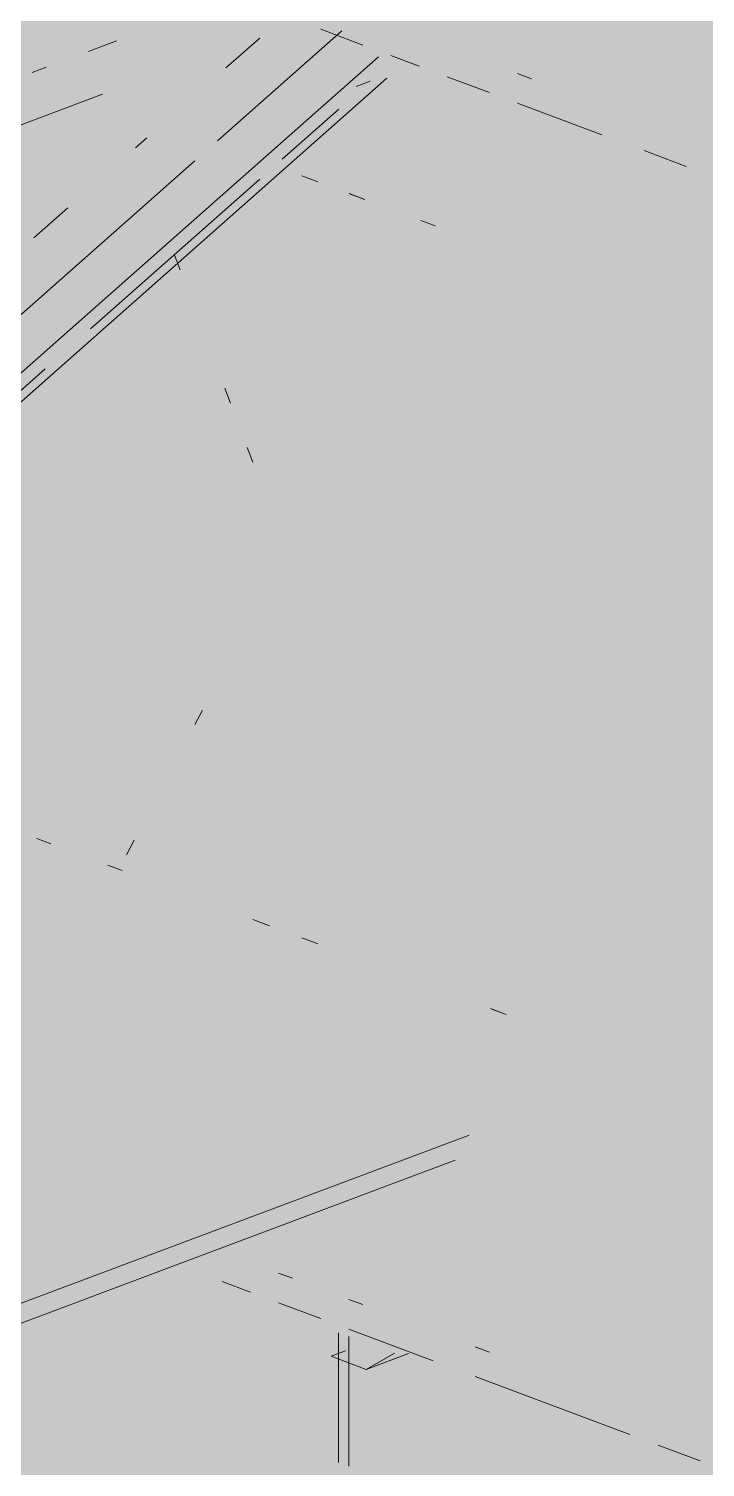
# Paper-space layout '03 3D Building and Roof' of a CAD drawing. Header units: millimetres. Extents: x 5 to 415, y 5 to 292.
# Drawn here: x 109.67 to 112.66, y 66.31 to 72.66 of the extents above; entities that cross this region are included whole.
import ezdxf

# ---------------------------------------------------------------- set-up
doc = ezdxf.new("R2010")
doc.units = ezdxf.units.MM
doc.layers.add('EXISTING', color=7, linetype='Continuous')
doc.layers.add('IMAGES', color=7, linetype='Continuous')

# ---------------------------------------------------------------- blocks, each defined once
blk = doc.blocks.new('SHEET_03')
at = {"layer": 'EXISTING', "color": 250, "lineweight": 9}
for p, q in [((110.5011, 72.1669), (111.0505, 72.6524)), ((111.1439, 72.5895), (110.9574, 72.6594)), ((109.9303, 72.5615), (110.0549, 72.6082)), ((110.5381, 72.4883), (110.688, 72.6207)), ((111.2125, 72.5381), (96.2802, 59.342)), ((111.3926, 72.4963), (111.2683, 72.5429)), ((109.6811, 72.4682), (109.7434, 72.4915)), ((111.8279, 72.4644), (111.89, 72.4411)), ((96.268, 59.2033), (111.2502, 72.4436)), ((111.1145, 72.4071), (111.1768, 72.4304)), ((111.7035, 72.3799), (111.517, 72.4498)), ((85.5697, 63.2232), (109.993, 72.3723)), ((112.2009, 72.1935), (111.8279, 72.3333)), ((110.7878, 72.0856), (111.0375, 72.3062)), ((110.1386, 72.1353), (110.1885, 72.1794)), ((97.6663, 60.8244), (110.4012, 72.0786)), ((112.574, 72.0538), (112.3875, 72.1237)), ((110.9443, 71.9856), (110.8748, 72.0116)), ((109.9388, 71.3353), (110.688, 71.9973)), ((111.1526, 71.9076), (111.0831, 71.9336)), ((111.0855, 71.9327), (111.1484, 71.9091)), ((109.6891, 71.7381), (109.839, 71.8705)), ((111.4, 71.8149), (111.463, 71.7913)), ((110.3116, 71.6615), (110.3363, 71.5961)), ((108.99, 70.4967), (109.7391, 71.1587)), ((110.5338, 71.0732), (110.5585, 71.0079)), ((110.6326, 70.8118), (110.6573, 70.7464)), ((110.4351, 69.6513), (110.4014, 69.5874)), ((109.7644, 69.0608), (109.7015, 69.0844)), ((110.1321, 69.0761), (110.0984, 69.0122)), ((110.079, 68.943), (110.0161, 68.9666)), ((110.6573, 68.7264), (110.7313, 68.6986)), ((110.8748, 68.6449), (110.9443, 68.6189)), ((111.7081, 68.3327), (111.7775, 68.3067)), ((111.7775, 68.3067), (111.7146, 68.3303)), ((102.081, 64.202), (111.6146, 67.7734)), ((102.2679, 64.1847), (111.5522, 67.6626)), ((110.6465, 67.0799), (110.5221, 67.1265)), ((110.7708, 67.1644), (110.833, 67.1411)), ((110.9574, 66.9634), (110.7708, 67.0333)), ((111.0817, 67.048), (111.1439, 67.0247)), ((111.0368, 66.3278), (111.0368, 66.9004)), ((111.0813, 66.8837), (111.0813, 66.3112)), ((111.4548, 66.7771), (111.0817, 66.9168)), ((111.004, 66.7965), (111.0665, 66.8199)), ((111.004, 66.7965), (111.1585, 66.7386)), ((111.1585, 66.7386), (111.2835, 66.8109)), ((111.1585, 66.7386), (111.346, 66.8089)), ((111.6413, 66.8383), (111.7035, 66.815)), ((112.3253, 66.451), (111.6413, 66.7072)), ((112.6362, 66.3345), (112.4496, 66.4044))]:
    blk.add_line(p, q, dxfattribs=at)
at = {"layer": 'IMAGES', "color": 7}
for points in [[(108.69, 72.5714), (110.0609, 72.5714), (108.69, 72.7429), (110.0609, 72.7429)], [(110.0609, 72.5714), (110.2323, 72.5714), (110.0609, 72.7429), (110.2323, 72.7429)], [(110.2323, 72.5714), (110.4037, 72.5714), (110.2323, 72.7429), (110.4037, 72.7429)], [(110.4037, 72.5714), (110.575, 72.5714), (110.4037, 72.7429), (110.575, 72.7429)], [(110.575, 72.5714), (110.7464, 72.5714), (110.575, 72.7429), (110.7464, 72.7429)], [(110.7464, 72.5714), (111.0891, 72.5714), (110.7464, 72.7429), (111.0891, 72.7429)], [(111.0891, 72.5714), (111.4318, 72.5714), (111.0891, 72.7429), (111.4318, 72.7429)], [(111.4318, 72.5714), (111.6032, 72.5714), (111.4318, 72.7429), (111.6032, 72.7429)], [(111.6032, 72.5714), (111.7746, 72.5714), (111.6032, 72.7429), (111.7746, 72.7429)], [(111.7746, 72.5714), (111.9459, 72.5714), (111.7746, 72.7429), (111.9459, 72.7429)], [(111.9459, 72.5714), (112.9741, 72.5714), (111.9459, 72.7429), (112.9741, 72.7429)], [(109.5468, 72.4), (109.7182, 72.4), (109.5468, 72.5714), (109.7182, 72.5714)], [(109.7182, 72.4), (109.8896, 72.4), (109.7182, 72.5714), (109.8896, 72.5714)], [(109.8896, 72.4), (110.2323, 72.4), (109.8896, 72.5714), (110.2323, 72.5714)], [(110.2323, 72.4), (110.4037, 72.4), (110.2323, 72.5714), (110.4037, 72.5714)], [(110.4037, 72.4), (110.575, 72.4), (110.4037, 72.5714), (110.575, 72.5714)], [(110.575, 72.4), (110.9178, 72.4), (110.575, 72.5714), (110.9178, 72.5714)], [(110.9178, 72.4), (111.4318, 72.4), (110.9178, 72.5714), (111.4318, 72.5714)], [(111.4318, 72.4), (111.6032, 72.4), (111.4318, 72.5714), (111.6032, 72.5714)], [(111.6032, 72.4), (111.7746, 72.4), (111.6032, 72.5714), (111.7746, 72.5714)], [(111.7746, 72.4), (111.9459, 72.4), (111.7746, 72.5714), (111.9459, 72.5714)], [(111.9459, 72.4), (112.2887, 72.4), (111.9459, 72.5714), (112.2887, 72.5714)], [(112.2887, 72.4), (113.6596, 72.4), (112.2887, 72.5714), (113.6596, 72.5714)], [(109.5468, 72.2286), (109.7182, 72.2286), (109.5468, 72.4), (109.7182, 72.4)], [(109.7182, 72.2286), (110.0609, 72.2286), (109.7182, 72.4), (110.0609, 72.4)], [(110.0609, 72.2286), (110.2323, 72.2286), (110.0609, 72.4), (110.2323, 72.4)], [(110.2323, 72.2286), (110.4037, 72.2286), (110.2323, 72.4), (110.4037, 72.4)], [(110.4037, 72.2286), (110.7464, 72.2286), (110.4037, 72.4), (110.7464, 72.4)], [(110.7464, 72.2286), (110.9178, 72.2286), (110.7464, 72.4), (110.9178, 72.4)], [(110.9178, 72.2286), (111.0891, 72.2286), (110.9178, 72.4), (111.0891, 72.4)], [(111.0891, 72.2286), (111.2605, 72.2286), (111.0891, 72.4), (111.2605, 72.4)], [(111.2605, 72.2286), (111.4318, 72.2286), (111.2605, 72.4), (111.4318, 72.4)], [(111.4318, 72.2286), (111.6032, 72.2286), (111.4318, 72.4), (111.6032, 72.4)], [(111.6032, 72.2286), (111.9459, 72.2286), (111.6032, 72.4), (111.9459, 72.4)], [(111.9459, 72.2286), (112.1173, 72.2286), (111.9459, 72.4), (112.1173, 72.4)], [(112.1173, 72.2286), (112.2887, 72.2286), (112.1173, 72.4), (112.2887, 72.4)], [(112.2887, 72.2286), (112.46, 72.2286), (112.2887, 72.4), (112.46, 72.4)], [(112.46, 72.2286), (112.6314, 72.2286), (112.46, 72.4), (112.6314, 72.4)], [(112.6314, 72.2286), (112.9741, 72.2286), (112.6314, 72.4), (112.9741, 72.4)], [(109.3755, 72.0571), (109.8896, 72.0571), (109.3755, 72.2286), (109.8896, 72.2286)], [(109.8896, 72.0571), (110.0609, 72.0571), (109.8896, 72.2286), (110.0609, 72.2286)], [(110.0609, 72.0571), (110.2323, 72.0571), (110.0609, 72.2286), (110.2323, 72.2286)], [(110.2323, 72.0571), (110.575, 72.0571), (110.2323, 72.2286), (110.575, 72.2286)], [(110.575, 72.0571), (110.7464, 72.0571), (110.575, 72.2286), (110.7464, 72.2286)], [(110.7464, 72.0571), (111.0891, 72.0571), (110.7464, 72.2286), (111.0891, 72.2286)], [(111.0891, 72.0571), (111.2605, 72.0571), (111.0891, 72.2286), (111.2605, 72.2286)], [(111.2605, 72.0571), (111.4318, 72.0571), (111.2605, 72.2286), (111.4318, 72.2286)], [(111.4318, 72.0571), (111.6032, 72.0571), (111.4318, 72.2286), (111.6032, 72.2286)], [(111.6032, 72.0571), (111.7746, 72.0571), (111.6032, 72.2286), (111.7746, 72.2286)], [(111.7746, 72.0571), (111.9459, 72.0571), (111.7746, 72.2286), (111.9459, 72.2286)], [(111.9459, 72.0571), (112.1173, 72.0571), (111.9459, 72.2286), (112.1173, 72.2286)], [(112.1173, 72.0571), (112.2887, 72.0571), (112.1173, 72.2286), (112.2887, 72.2286)], [(112.2887, 72.0571), (112.46, 72.0571), (112.2887, 72.2286), (112.46, 72.2286)], [(112.46, 72.0571), (112.6314, 72.0571), (112.46, 72.2286), (112.6314, 72.2286)], [(112.6314, 72.0571), (112.9741, 72.0571), (112.6314, 72.2286), (112.9741, 72.2286)], [(109.5468, 71.7143), (109.7182, 71.7143), (109.5468, 72.0571), (109.7182, 72.0571)], [(109.7182, 71.8857), (110.0609, 71.8857), (109.7182, 72.0571), (110.0609, 72.0571)], [(110.0609, 71.8857), (110.575, 71.8857), (110.0609, 72.0571), (110.575, 72.0571)], [(110.575, 71.8857), (110.7464, 71.8857), (110.575, 72.0571), (110.7464, 72.0571)], [(110.7464, 71.8857), (110.9178, 71.8857), (110.7464, 72.0571), (110.9178, 72.0571)], [(110.9178, 71.8857), (111.0891, 71.8857), (110.9178, 72.0571), (111.0891, 72.0571)], [(111.0891, 71.8857), (111.2605, 71.8857), (111.0891, 72.0571), (111.2605, 72.0571)], [(111.2605, 71.8857), (111.4318, 71.8857), (111.2605, 72.0571), (111.4318, 72.0571)], [(111.4318, 71.8857), (111.6032, 71.8857), (111.4318, 72.0571), (111.6032, 72.0571)], [(111.6032, 71.8857), (111.7746, 71.8857), (111.6032, 72.0571), (111.7746, 72.0571)], [(111.7746, 71.8857), (112.1173, 71.8857), (111.7746, 72.0571), (112.1173, 72.0571)], [(112.1173, 71.8857), (112.2887, 71.8857), (112.1173, 72.0571), (112.2887, 72.0571)], [(112.2887, 71.8857), (112.46, 71.8857), (112.2887, 72.0571), (112.46, 72.0571)], [(112.46, 71.8857), (112.8027, 71.8857), (112.46, 72.0571), (112.8027, 72.0571)], [(109.7182, 71.7143), (110.0609, 71.7143), (109.7182, 71.8857), (110.0609, 71.8857)], [(110.0609, 71.7143), (110.2323, 71.7143), (110.0609, 71.8857), (110.2323, 71.8857)], [(110.2323, 71.7143), (110.4037, 71.7143), (110.2323, 71.8857), (110.4037, 71.8857)], [(110.4037, 71.7143), (110.575, 71.7143), (110.4037, 71.8857), (110.575, 71.8857)], [(110.575, 71.7143), (110.7464, 71.7143), (110.575, 71.8857), (110.7464, 71.8857)], [(110.7464, 71.7143), (111.0891, 71.7143), (110.7464, 71.8857), (111.0891, 71.8857)], [(111.0891, 71.7143), (111.4318, 71.7143), (111.0891, 71.8857), (111.4318, 71.8857)], [(111.4318, 71.5429), (111.6032, 71.5429), (111.4318, 71.8857), (111.6032, 71.8857)], [(111.6032, 71.7143), (111.7746, 71.7143), (111.6032, 71.8857), (111.7746, 71.8857)], [(111.7746, 71.7143), (111.9459, 71.7143), (111.7746, 71.8857), (111.9459, 71.8857)], [(111.9459, 71.7143), (112.46, 71.7143), (111.9459, 71.8857), (112.46, 71.8857)], [(112.46, 71.7143), (112.6314, 71.7143), (112.46, 71.8857), (112.6314, 71.8857)], [(112.6314, 71.7143), (112.8027, 71.7143), (112.6314, 71.8857), (112.8027, 71.8857)], [(109.5468, 71.5429), (109.8896, 71.5429), (109.5468, 71.7143), (109.8896, 71.7143)], [(109.8896, 71.5429), (110.0609, 71.5429), (109.8896, 71.7143), (110.0609, 71.7143)], [(110.0609, 71.5429), (110.2323, 71.5429), (110.0609, 71.7143), (110.2323, 71.7143)], [(110.2323, 71.5429), (110.4037, 71.5429), (110.2323, 71.7143), (110.4037, 71.7143)], [(110.4037, 71.5429), (110.575, 71.5429), (110.4037, 71.7143), (110.575, 71.7143)], [(110.575, 71.5429), (110.7464, 71.5429), (110.575, 71.7143), (110.7464, 71.7143)], [(110.7464, 71.5429), (110.9178, 71.5429), (110.7464, 71.7143), (110.9178, 71.7143)], [(110.9178, 71.5429), (111.0891, 71.5429), (110.9178, 71.7143), (111.0891, 71.7143)], [(111.0891, 71.5429), (111.2605, 71.5429), (111.0891, 71.7143), (111.2605, 71.7143)], [(111.2605, 71.5429), (111.4318, 71.5429), (111.2605, 71.7143), (111.4318, 71.7143)], [(111.6032, 71.5429), (111.7746, 71.5429), (111.6032, 71.7143), (111.7746, 71.7143)], [(111.7746, 71.5429), (112.1173, 71.5429), (111.7746, 71.7143), (112.1173, 71.7143)], [(112.1173, 71.5429), (112.2887, 71.5429), (112.1173, 71.7143), (112.2887, 71.7143)], [(112.2887, 71.5429), (112.46, 71.5429), (112.2887, 71.7143), (112.46, 71.7143)], [(112.46, 71.5429), (112.6314, 71.5429), (112.46, 71.7143), (112.6314, 71.7143)], [(112.6314, 71.5429), (112.9741, 71.5429), (112.6314, 71.7143), (112.9741, 71.7143)], [(109.5468, 71.3714), (109.7182, 71.3714), (109.5468, 71.5429), (109.7182, 71.5429)], [(109.7182, 71.3714), (110.0609, 71.3714), (109.7182, 71.5429), (110.0609, 71.5429)], [(110.0609, 71.3714), (110.2323, 71.3714), (110.0609, 71.5429), (110.2323, 71.5429)], [(110.2323, 71.3714), (110.4037, 71.3714), (110.2323, 71.5429), (110.4037, 71.5429)], [(110.4037, 71.3714), (110.575, 71.3714), (110.4037, 71.5429), (110.575, 71.5429)], [(110.575, 71.3714), (110.7464, 71.3714), (110.575, 71.5429), (110.7464, 71.5429)], [(110.7464, 71.3714), (111.2605, 71.3714), (110.7464, 71.5429), (111.2605, 71.5429)], [(111.2605, 71.3714), (111.4318, 71.3714), (111.2605, 71.5429), (111.4318, 71.5429)], [(111.4318, 71.3714), (111.6032, 71.3714), (111.4318, 71.5429), (111.6032, 71.5429)], [(111.6032, 71.3714), (111.9459, 71.3714), (111.6032, 71.5429), (111.9459, 71.5429)], [(111.9459, 71.3714), (112.1173, 71.3714), (111.9459, 71.5429), (112.1173, 71.5429)], [(112.1173, 71.3714), (112.2887, 71.3714), (112.1173, 71.5429), (112.2887, 71.5429)], [(112.2887, 71.3714), (112.46, 71.3714), (112.2887, 71.5429), (112.46, 71.5429)], [(112.46, 71.3714), (112.8027, 71.3714), (112.46, 71.5429), (112.8027, 71.5429)], [(109.2041, 71.2), (109.8896, 71.2), (109.2041, 71.3714), (109.8896, 71.3714)], [(109.8896, 71.2), (110.0609, 71.2), (109.8896, 71.3714), (110.0609, 71.3714)], [(110.0609, 71.2), (110.2323, 71.2), (110.0609, 71.3714), (110.2323, 71.3714)], [(110.2323, 71.2), (110.575, 71.2), (110.2323, 71.3714), (110.575, 71.3714)], [(110.575, 71.2), (110.7464, 71.2), (110.575, 71.3714), (110.7464, 71.3714)], [(110.7464, 71.2), (111.9459, 71.2), (110.7464, 71.3714), (111.9459, 71.3714)], [(111.9459, 71.2), (112.1173, 71.2), (111.9459, 71.3714), (112.1173, 71.3714)], [(112.1173, 71.2), (112.2887, 71.2), (112.1173, 71.3714), (112.2887, 71.3714)], [(112.2887, 71.2), (112.46, 71.2), (112.2887, 71.3714), (112.46, 71.3714)], [(112.46, 71.2), (112.6314, 71.2), (112.46, 71.3714), (112.6314, 71.3714)], [(112.6314, 71.2), (112.8027, 71.2), (112.6314, 71.3714), (112.8027, 71.3714)], [(109.5468, 71.0286), (109.8896, 71.0286), (109.5468, 71.2), (109.8896, 71.2)], [(109.8896, 71.0286), (110.0609, 71.0286), (109.8896, 71.2), (110.0609, 71.2)], [(110.0609, 71.0286), (110.2323, 71.0286), (110.0609, 71.2), (110.2323, 71.2)], [(110.2323, 71.0286), (110.4037, 71.0286), (110.2323, 71.2), (110.4037, 71.2)], [(110.4037, 71.0286), (110.575, 71.0286), (110.4037, 71.2), (110.575, 71.2)], [(110.575, 71.0286), (110.7464, 71.0286), (110.575, 71.2), (110.7464, 71.2)], [(110.7464, 71.0286), (112.2887, 71.0286), (110.7464, 71.2), (112.2887, 71.2)], [(112.2887, 71.0286), (112.46, 71.0286), (112.2887, 71.2), (112.46, 71.2)], [(112.46, 68.2857), (112.6314, 68.2857), (112.46, 71.2), (112.6314, 71.2)], [(112.6314, 69.1429), (112.8027, 69.1429), (112.6314, 71.2), (112.8027, 71.2)], [(109.3755, 70.8571), (109.7182, 70.8571), (109.3755, 71.0286), (109.7182, 71.0286)], [(109.7182, 70.8571), (109.8896, 70.8571), (109.7182, 71.0286), (109.8896, 71.0286)], [(109.8896, 70.8571), (110.0609, 70.8571), (109.8896, 71.0286), (110.0609, 71.0286)], [(110.0609, 70.8571), (110.2323, 70.8571), (110.0609, 71.0286), (110.2323, 71.0286)], [(110.2323, 70.8571), (110.4037, 70.8571), (110.2323, 71.0286), (110.4037, 71.0286)], [(110.4037, 70.8571), (110.575, 70.8571), (110.4037, 71.0286), (110.575, 71.0286)], [(110.575, 70.8571), (110.7464, 70.8571), (110.575, 71.0286), (110.7464, 71.0286)], [(110.7464, 70.8571), (110.9178, 70.8571), (110.7464, 71.0286), (110.9178, 71.0286)], [(110.9178, 70.8571), (111.7746, 70.8571), (110.9178, 71.0286), (111.7746, 71.0286)], [(111.7746, 70.8571), (111.9459, 70.8571), (111.7746, 71.0286), (111.9459, 71.0286)], [(111.9459, 70.8571), (112.46, 70.8571), (111.9459, 71.0286), (112.46, 71.0286)], [(109.5468, 70.6857), (109.7182, 70.6857), (109.5468, 70.8571), (109.7182, 70.8571)], [(109.7182, 70.6857), (109.8896, 70.6857), (109.7182, 70.8571), (109.8896, 70.8571)], [(109.8896, 70.6857), (110.4037, 70.6857), (109.8896, 70.8571), (110.4037, 70.8571)], [(110.4037, 70.6857), (110.575, 70.6857), (110.4037, 70.8571), (110.575, 70.8571)], [(110.575, 70.5143), (110.7464, 70.5143), (110.575, 70.8571), (110.7464, 70.8571)], [(110.7464, 70.6857), (111.4318, 70.6857), (110.7464, 70.8571), (111.4318, 70.8571)], [(111.4318, 70.6857), (111.6032, 70.6857), (111.4318, 70.8571), (111.6032, 70.8571)], [(111.6032, 70.1714), (111.7746, 70.1714), (111.6032, 70.8571), (111.7746, 70.8571)], [(111.7746, 70.3429), (111.9459, 70.3429), (111.7746, 70.8571), (111.9459, 70.8571)], [(111.9459, 70.1714), (112.1173, 70.1714), (111.9459, 70.8571), (112.1173, 70.8571)], [(112.1173, 70.1714), (112.46, 70.1714), (112.1173, 70.8571), (112.46, 70.8571)], [(109.5468, 70.5143), (109.7182, 70.5143), (109.5468, 70.6857), (109.7182, 70.6857)], [(109.7182, 70.5143), (110.575, 70.5143), (109.7182, 70.6857), (110.575, 70.6857)], [(110.7464, 70.5143), (111.6032, 70.5143), (110.7464, 70.6857), (111.6032, 70.6857)], [(109.5468, 70.3429), (110.4037, 70.3429), (109.5468, 70.5143), (110.4037, 70.5143)], [(110.4037, 70.3429), (110.575, 70.3429), (110.4037, 70.5143), (110.575, 70.5143)], [(110.575, 70.3429), (110.9178, 70.3429), (110.575, 70.5143), (110.9178, 70.5143)], [(110.9178, 70.3429), (111.0891, 70.3429), (110.9178, 70.5143), (111.0891, 70.5143)], [(111.0891, 70.1714), (111.6032, 70.1714), (111.0891, 70.5143), (111.6032, 70.5143)], [(109.3755, 70.1714), (110.4037, 70.1714), (109.3755, 70.3429), (110.4037, 70.3429)], [(110.4037, 70.1714), (110.575, 70.1714), (110.4037, 70.3429), (110.575, 70.3429)], [(110.575, 70.1714), (110.7464, 70.1714), (110.575, 70.3429), (110.7464, 70.3429)], [(110.7464, 70.1714), (110.9178, 70.1714), (110.7464, 70.3429), (110.9178, 70.3429)], [(110.9178, 70.1714), (111.0891, 70.1714), (110.9178, 70.3429), (111.0891, 70.3429)], [(111.7746, 70.1714), (111.9459, 70.1714), (111.7746, 70.3429), (111.9459, 70.3429)], [(109.0328, 70), (110.575, 70), (109.0328, 70.1714), (110.575, 70.1714)], [(110.575, 70), (110.7464, 70), (110.575, 70.1714), (110.7464, 70.1714)], [(110.7464, 69.6571), (110.9178, 69.6571), (110.7464, 70.1714), (110.9178, 70.1714)], [(110.9178, 70), (111.7746, 70), (110.9178, 70.1714), (111.7746, 70.1714)], [(111.7746, 70), (111.9459, 70), (111.7746, 70.1714), (111.9459, 70.1714)], [(111.9459, 70), (112.46, 70), (111.9459, 70.1714), (112.46, 70.1714)], [(109.0328, 69.6571), (110.2323, 69.6571), (109.0328, 70), (110.2323, 70)], [(110.2323, 69.6571), (110.4037, 69.6571), (110.2323, 70), (110.4037, 70)], [(110.4037, 69.6571), (110.575, 69.6571), (110.4037, 70), (110.575, 70)], [(110.575, 69.8286), (110.7464, 69.8286), (110.575, 70), (110.7464, 70)], [(110.9178, 69.8286), (112.46, 69.8286), (110.9178, 70), (112.46, 70)], [(110.575, 69.6571), (110.7464, 69.6571), (110.575, 69.8286), (110.7464, 69.8286)], [(110.9178, 69.6571), (111.7746, 69.6571), (110.9178, 69.8286), (111.7746, 69.8286)], [(111.7746, 69.6571), (111.9459, 69.6571), (111.7746, 69.8286), (111.9459, 69.8286)], [(111.9459, 69.6571), (112.46, 69.6571), (111.9459, 69.8286), (112.46, 69.8286)], [(109.3755, 69.4857), (110.2323, 69.4857), (109.3755, 69.6571), (110.2323, 69.6571)], [(110.2323, 69.4857), (110.4037, 69.4857), (110.2323, 69.6571), (110.4037, 69.6571)], [(110.4037, 69.4857), (110.575, 69.4857), (110.4037, 69.6571), (110.575, 69.6571)], [(110.575, 69.4857), (110.7464, 69.4857), (110.575, 69.6571), (110.7464, 69.6571)], [(110.7464, 69.3143), (111.4318, 69.3143), (110.7464, 69.6571), (111.4318, 69.6571)], [(111.4318, 69.1429), (111.6032, 69.1429), (111.4318, 69.6571), (111.6032, 69.6571)], [(111.6032, 69.1429), (111.7746, 69.1429), (111.6032, 69.6571), (111.7746, 69.6571)], [(111.7746, 69.1429), (111.9459, 69.1429), (111.7746, 69.6571), (111.9459, 69.6571)], [(111.9459, 68.9714), (112.1173, 68.9714), (111.9459, 69.6571), (112.1173, 69.6571)], [(112.1173, 68.9714), (112.46, 68.9714), (112.1173, 69.6571), (112.46, 69.6571)], [(109.3755, 69.3143), (109.7182, 69.3143), (109.3755, 69.4857), (109.7182, 69.4857)], [(109.7182, 69.3143), (110.0609, 69.3143), (109.7182, 69.4857), (110.0609, 69.4857)], [(110.0609, 69.3143), (110.2323, 69.3143), (110.0609, 69.4857), (110.2323, 69.4857)], [(110.2323, 69.3143), (110.4037, 69.3143), (110.2323, 69.4857), (110.4037, 69.4857)], [(110.4037, 69.3143), (110.575, 69.3143), (110.4037, 69.4857), (110.575, 69.4857)], [(110.575, 69.3143), (110.7464, 69.3143), (110.575, 69.4857), (110.7464, 69.4857)], [(109.5468, 69.1429), (109.7182, 69.1429), (109.5468, 69.3143), (109.7182, 69.3143)], [(109.7182, 69.1429), (109.8896, 69.1429), (109.7182, 69.3143), (109.8896, 69.3143)], [(109.8896, 69.1429), (110.0609, 69.1429), (109.8896, 69.3143), (110.0609, 69.3143)], [(110.0609, 69.1429), (110.2323, 69.1429), (110.0609, 69.3143), (110.2323, 69.3143)], [(110.2323, 69.1429), (110.4037, 69.1429), (110.2323, 69.3143), (110.4037, 69.3143)], [(110.4037, 69.1429), (110.575, 69.1429), (110.4037, 69.3143), (110.575, 69.3143)], [(110.575, 69.1429), (111.4318, 69.1429), (110.575, 69.3143), (111.4318, 69.3143)], [(109.5468, 68.9714), (109.8896, 68.9714), (109.5468, 69.1429), (109.8896, 69.1429)], [(109.8896, 68.8), (110.0609, 68.8), (109.8896, 69.1429), (110.0609, 69.1429)], [(110.0609, 68.9714), (110.2323, 68.9714), (110.0609, 69.1429), (110.2323, 69.1429)], [(110.2323, 68.9714), (110.4037, 68.9714), (110.2323, 69.1429), (110.4037, 69.1429)], [(110.4037, 68.9714), (110.575, 68.9714), (110.4037, 69.1429), (110.575, 69.1429)], [(110.575, 68.9714), (111.6032, 68.9714), (110.575, 69.1429), (111.6032, 69.1429)], [(111.6032, 68.9714), (111.7746, 68.9714), (111.6032, 69.1429), (111.7746, 69.1429)], [(111.7746, 68.9714), (111.9459, 68.9714), (111.7746, 69.1429), (111.9459, 69.1429)], [(112.6314, 68.9714), (112.9741, 68.9714), (112.6314, 69.1429), (112.9741, 69.1429)], [(109.5468, 68.8), (109.7182, 68.8), (109.5468, 68.9714), (109.7182, 68.9714)], [(109.7182, 68.8), (109.8896, 68.8), (109.7182, 68.9714), (109.8896, 68.9714)], [(110.0609, 68.8), (110.2323, 68.8), (110.0609, 68.9714), (110.2323, 68.9714)], [(110.2323, 68.8), (110.4037, 68.8), (110.2323, 68.9714), (110.4037, 68.9714)], [(110.4037, 68.8), (110.575, 68.8), (110.4037, 68.9714), (110.575, 68.9714)], [(110.575, 68.8), (110.9178, 68.8), (110.575, 68.9714), (110.9178, 68.9714)], [(110.9178, 68.8), (111.0891, 68.8), (110.9178, 68.9714), (111.0891, 68.9714)], [(111.0891, 68.8), (111.7746, 68.8), (111.0891, 68.9714), (111.7746, 68.9714)], [(111.7746, 68.6286), (111.9459, 68.6286), (111.7746, 68.9714), (111.9459, 68.9714)], [(111.9459, 68.6286), (112.46, 68.6286), (111.9459, 68.9714), (112.46, 68.9714)], [(112.6314, 67.9429), (112.8027, 67.9429), (112.6314, 68.9714), (112.8027, 68.9714)], [(108.0046, 68.6286), (109.7182, 68.6286), (108.0046, 68.8), (109.7182, 68.8)], [(109.7182, 68.6286), (109.8896, 68.6286), (109.7182, 68.8), (109.8896, 68.8)], [(109.8896, 68.6286), (110.0609, 68.6286), (109.8896, 68.8), (110.0609, 68.8)], [(110.0609, 68.6286), (110.2323, 68.6286), (110.0609, 68.8), (110.2323, 68.8)], [(110.2323, 68.6286), (110.4037, 68.6286), (110.2323, 68.8), (110.4037, 68.8)], [(110.4037, 68.6286), (110.9178, 68.6286), (110.4037, 68.8), (110.9178, 68.8)], [(110.9178, 68.6286), (111.0891, 68.6286), (110.9178, 68.8), (111.0891, 68.8)], [(111.0891, 68.6286), (111.4318, 68.6286), (111.0891, 68.8), (111.4318, 68.8)], [(111.4318, 68.6286), (111.7746, 68.6286), (111.4318, 68.8), (111.7746, 68.8)], [(108.3473, 68.4571), (110.0609, 68.4571), (108.3473, 68.6286), (110.0609, 68.6286)], [(110.0609, 68.4571), (110.4037, 68.4571), (110.0609, 68.6286), (110.4037, 68.6286)], [(110.4037, 68.4571), (110.575, 68.4571), (110.4037, 68.6286), (110.575, 68.6286)], [(110.575, 68.4571), (110.7464, 68.4571), (110.575, 68.6286), (110.7464, 68.6286)], [(110.7464, 68.4571), (110.9178, 68.4571), (110.7464, 68.6286), (110.9178, 68.6286)], [(110.9178, 68.4571), (111.0891, 68.4571), (110.9178, 68.6286), (111.0891, 68.6286)], [(111.0891, 68.4571), (111.2605, 68.4571), (111.0891, 68.6286), (111.2605, 68.6286)], [(111.2605, 68.4571), (111.4318, 68.4571), (111.2605, 68.6286), (111.4318, 68.6286)], [(111.4318, 68.4571), (111.6032, 68.4571), (111.4318, 68.6286), (111.6032, 68.6286)], [(111.6032, 68.4571), (111.7746, 68.4571), (111.6032, 68.6286), (111.7746, 68.6286)], [(111.7746, 68.4571), (111.9459, 68.4571), (111.7746, 68.6286), (111.9459, 68.6286)], [(111.9459, 68.4571), (112.1173, 68.4571), (111.9459, 68.6286), (112.1173, 68.6286)], [(112.1173, 68.4571), (112.46, 68.4571), (112.1173, 68.6286), (112.46, 68.6286)], [(108.8614, 68.2857), (110.575, 68.2857), (108.8614, 68.4571), (110.575, 68.4571)], [(110.575, 68.2857), (110.9178, 68.2857), (110.575, 68.4571), (110.9178, 68.4571)], [(110.9178, 68.2857), (111.0891, 68.2857), (110.9178, 68.4571), (111.0891, 68.4571)], [(111.0891, 68.2857), (111.2605, 68.2857), (111.0891, 68.4571), (111.2605, 68.4571)], [(111.2605, 68.2857), (111.7746, 68.2857), (111.2605, 68.4571), (111.7746, 68.4571)], [(111.7746, 68.2857), (111.9459, 68.2857), (111.7746, 68.4571), (111.9459, 68.4571)], [(111.9459, 68.2857), (112.2887, 68.2857), (111.9459, 68.4571), (112.2887, 68.4571)], [(112.2887, 68.2857), (112.46, 68.2857), (112.2887, 68.4571), (112.46, 68.4571)], [(109.3755, 68.1143), (109.8896, 68.1143), (109.3755, 68.2857), (109.8896, 68.2857)], [(109.8896, 68.1143), (110.2323, 68.1143), (109.8896, 68.2857), (110.2323, 68.2857)], [(110.2323, 68.1143), (110.7464, 68.1143), (110.2323, 68.2857), (110.7464, 68.2857)], [(110.7464, 68.1143), (111.0891, 68.1143), (110.7464, 68.2857), (111.0891, 68.2857)], [(111.0891, 68.1143), (111.2605, 68.1143), (111.0891, 68.2857), (111.2605, 68.2857)], [(111.2605, 68.1143), (111.4318, 68.1143), (111.2605, 68.2857), (111.4318, 68.2857)], [(111.4318, 68.1143), (111.6032, 68.1143), (111.4318, 68.2857), (111.6032, 68.2857)], [(111.6032, 68.1143), (111.7746, 68.1143), (111.6032, 68.2857), (111.7746, 68.2857)], [(111.7746, 68.1143), (111.9459, 68.1143), (111.7746, 68.2857), (111.9459, 68.2857)], [(111.9459, 68.1143), (112.1173, 68.1143), (111.9459, 68.2857), (112.1173, 68.2857)], [(112.1173, 68.1143), (112.2887, 68.1143), (112.1173, 68.2857), (112.2887, 68.2857)], [(112.2887, 68.1143), (112.6314, 68.1143), (112.2887, 68.2857), (112.6314, 68.2857)], [(109.5468, 67.9429), (109.7182, 67.9429), (109.5468, 68.1143), (109.7182, 68.1143)], [(109.7182, 67.9429), (109.8896, 67.9429), (109.7182, 68.1143), (109.8896, 68.1143)], [(109.8896, 67.9429), (110.0609, 67.9429), (109.8896, 68.1143), (110.0609, 68.1143)], [(110.0609, 67.9429), (110.2323, 67.9429), (110.0609, 68.1143), (110.2323, 68.1143)], [(110.2323, 67.9429), (110.4037, 67.9429), (110.2323, 68.1143), (110.4037, 68.1143)], [(110.4037, 67.9429), (110.7464, 67.9429), (110.4037, 68.1143), (110.7464, 68.1143)], [(110.7464, 67.9429), (110.9178, 67.9429), (110.7464, 68.1143), (110.9178, 68.1143)], [(110.9178, 67.9429), (111.0891, 67.9429), (110.9178, 68.1143), (111.0891, 68.1143)], [(111.0891, 67.9429), (111.4318, 67.9429), (111.0891, 68.1143), (111.4318, 68.1143)], [(111.4318, 67.9429), (111.6032, 67.9429), (111.4318, 68.1143), (111.6032, 68.1143)], [(111.6032, 67.9429), (111.7746, 67.9429), (111.6032, 68.1143), (111.7746, 68.1143)], [(111.7746, 67.9429), (111.9459, 67.9429), (111.7746, 68.1143), (111.9459, 68.1143)], [(111.9459, 67.9429), (112.1173, 67.9429), (111.9459, 68.1143), (112.1173, 68.1143)], [(112.1173, 67.9429), (112.2887, 67.9429), (112.1173, 68.1143), (112.2887, 68.1143)], [(112.2887, 67.9429), (112.46, 67.9429), (112.2887, 68.1143), (112.46, 68.1143)], [(112.46, 67.9429), (112.6314, 67.9429), (112.46, 68.1143), (112.6314, 68.1143)], [(109.5468, 67.7714), (109.7182, 67.7714), (109.5468, 67.9429), (109.7182, 67.9429)], [(109.7182, 67.7714), (109.8896, 67.7714), (109.7182, 67.9429), (109.8896, 67.9429)], [(109.8896, 67.7714), (110.0609, 67.7714), (109.8896, 67.9429), (110.0609, 67.9429)], [(110.0609, 67.7714), (111.0891, 67.7714), (110.0609, 67.9429), (111.0891, 67.9429)], [(111.0891, 67.7714), (111.2605, 67.7714), (111.0891, 67.9429), (111.2605, 67.9429)], [(111.2605, 67.7714), (111.4318, 67.7714), (111.2605, 67.9429), (111.4318, 67.9429)], [(111.4318, 67.7714), (111.6032, 67.7714), (111.4318, 67.9429), (111.6032, 67.9429)], [(111.6032, 67.7714), (111.7746, 67.7714), (111.6032, 67.9429), (111.7746, 67.9429)], [(111.7746, 67.7714), (111.9459, 67.7714), (111.7746, 67.9429), (111.9459, 67.9429)], [(111.9459, 67.7714), (112.2887, 67.7714), (111.9459, 67.9429), (112.2887, 67.9429)], [(112.2887, 67.7714), (112.6314, 67.7714), (112.2887, 67.9429), (112.6314, 67.9429)], [(112.6314, 67.7714), (112.8027, 67.7714), (112.6314, 67.9429), (112.8027, 67.9429)], [(109.5468, 67.6), (110.7464, 67.6), (109.5468, 67.7714), (110.7464, 67.7714)], [(110.7464, 67.6), (110.9178, 67.6), (110.7464, 67.7714), (110.9178, 67.7714)], [(110.9178, 67.6), (111.0891, 67.6), (110.9178, 67.7714), (111.0891, 67.7714)], [(111.0891, 67.6), (111.2605, 67.6), (111.0891, 67.7714), (111.2605, 67.7714)], [(111.2605, 67.6), (111.4318, 67.6), (111.2605, 67.7714), (111.4318, 67.7714)], [(111.4318, 67.6), (111.6032, 67.6), (111.4318, 67.7714), (111.6032, 67.7714)], [(111.6032, 67.6), (111.7746, 67.6), (111.6032, 67.7714), (111.7746, 67.7714)], [(111.7746, 67.4286), (111.9459, 67.4286), (111.7746, 67.7714), (111.9459, 67.7714)], [(111.9459, 67.6), (112.2887, 67.6), (111.9459, 67.7714), (112.2887, 67.7714)], [(112.2887, 67.6), (112.46, 67.6), (112.2887, 67.7714), (112.46, 67.7714)], [(112.46, 67.6), (112.6314, 67.6), (112.46, 67.7714), (112.6314, 67.7714)], [(112.6314, 67.6), (112.8027, 67.6), (112.6314, 67.7714), (112.8027, 67.7714)], [(109.5468, 67.4286), (110.2323, 67.4286), (109.5468, 67.6), (110.2323, 67.6)], [(110.2323, 67.4286), (110.7464, 67.4286), (110.2323, 67.6), (110.7464, 67.6)], [(110.7464, 67.4286), (110.9178, 67.4286), (110.7464, 67.6), (110.9178, 67.6)], [(110.9178, 67.2571), (111.0891, 67.2571), (110.9178, 67.6), (111.0891, 67.6)], [(111.0891, 67.4286), (111.2605, 67.4286), (111.0891, 67.6), (111.2605, 67.6)], [(111.2605, 67.4286), (111.4318, 67.4286), (111.2605, 67.6), (111.4318, 67.6)], [(111.4318, 67.4286), (111.6032, 67.4286), (111.4318, 67.6), (111.6032, 67.6)], [(111.6032, 67.4286), (111.7746, 67.4286), (111.6032, 67.6), (111.7746, 67.6)], [(111.9459, 67.4286), (112.8027, 67.4286), (111.9459, 67.6), (112.8027, 67.6)], [(109.0328, 67.2571), (109.7182, 67.2571), (109.0328, 67.4286), (109.7182, 67.4286)], [(109.7182, 67.2571), (110.0609, 67.2571), (109.7182, 67.4286), (110.0609, 67.4286)], [(110.0609, 67.2571), (110.2323, 67.2571), (110.0609, 67.4286), (110.2323, 67.4286)], [(110.2323, 67.2571), (110.4037, 67.2571), (110.2323, 67.4286), (110.4037, 67.4286)], [(110.4037, 67.0857), (110.575, 67.0857), (110.4037, 67.4286), (110.575, 67.4286)], [(110.575, 67.2571), (110.9178, 67.2571), (110.575, 67.4286), (110.9178, 67.4286)], [(111.0891, 67.2571), (111.2605, 67.2571), (111.0891, 67.4286), (111.2605, 67.4286)], [(111.2605, 67.2571), (111.4318, 67.2571), (111.2605, 67.4286), (111.4318, 67.4286)], [(111.4318, 67.2571), (111.6032, 67.2571), (111.4318, 67.4286), (111.6032, 67.4286)], [(111.6032, 67.2571), (111.7746, 67.2571), (111.6032, 67.4286), (111.7746, 67.4286)], [(111.7746, 67.2571), (111.9459, 67.2571), (111.7746, 67.4286), (111.9459, 67.4286)], [(111.9459, 67.0857), (112.1173, 67.0857), (111.9459, 67.4286), (112.1173, 67.4286)], [(112.1173, 67.2571), (113.3168, 67.2571), (112.1173, 67.4286), (113.3168, 67.4286)], [(109.5468, 67.0857), (109.7182, 67.0857), (109.5468, 67.2571), (109.7182, 67.2571)], [(109.7182, 67.0857), (109.8896, 67.0857), (109.7182, 67.2571), (109.8896, 67.2571)], [(109.8896, 67.0857), (110.0609, 67.0857), (109.8896, 67.2571), (110.0609, 67.2571)], [(110.0609, 66.9143), (110.2323, 66.9143), (110.0609, 67.2571), (110.2323, 67.2571)], [(110.2323, 67.0857), (110.4037, 67.0857), (110.2323, 67.2571), (110.4037, 67.2571)], [(110.575, 67.0857), (110.7464, 67.0857), (110.575, 67.2571), (110.7464, 67.2571)], [(110.7464, 67.0857), (110.9178, 67.0857), (110.7464, 67.2571), (110.9178, 67.2571)], [(110.9178, 67.0857), (111.0891, 67.0857), (110.9178, 67.2571), (111.0891, 67.2571)], [(111.0891, 67.0857), (111.2605, 67.0857), (111.0891, 67.2571), (111.2605, 67.2571)], [(111.2605, 67.0857), (111.4318, 67.0857), (111.2605, 67.2571), (111.4318, 67.2571)], [(111.4318, 67.0857), (111.7746, 67.0857), (111.4318, 67.2571), (111.7746, 67.2571)], [(111.7746, 67.0857), (111.9459, 67.0857), (111.7746, 67.2571), (111.9459, 67.2571)], [(112.1173, 67.0857), (114.0023, 67.0857), (112.1173, 67.2571), (114.0023, 67.2571)], [(109.5468, 66.7429), (109.7182, 66.7429), (109.5468, 67.0857), (109.7182, 67.0857)], [(109.7182, 66.9143), (109.8896, 66.9143), (109.7182, 67.0857), (109.8896, 67.0857)], [(109.8896, 66.9143), (110.0609, 66.9143), (109.8896, 67.0857), (110.0609, 67.0857)], [(110.2323, 66.9143), (110.575, 66.9143), (110.2323, 67.0857), (110.575, 67.0857)], [(110.575, 66.9143), (110.9178, 66.9143), (110.575, 67.0857), (110.9178, 67.0857)], [(110.9178, 66.9143), (111.0891, 66.9143), (110.9178, 67.0857), (111.0891, 67.0857)], [(111.0891, 66.9143), (111.2605, 66.9143), (111.0891, 67.0857), (111.2605, 67.0857)], [(111.2605, 66.9143), (111.4318, 66.9143), (111.2605, 67.0857), (111.4318, 67.0857)], [(111.4318, 66.9143), (111.6032, 66.9143), (111.4318, 67.0857), (111.6032, 67.0857)], [(111.6032, 66.9143), (111.7746, 66.9143), (111.6032, 67.0857), (111.7746, 67.0857)], [(111.7746, 66.9143), (111.9459, 66.9143), (111.7746, 67.0857), (111.9459, 67.0857)], [(111.9459, 66.9143), (112.2887, 66.9143), (111.9459, 67.0857), (112.2887, 67.0857)], [(112.2887, 66.9143), (112.46, 66.9143), (112.2887, 67.0857), (112.46, 67.0857)], [(112.46, 66.9143), (112.6314, 66.9143), (112.46, 67.0857), (112.6314, 67.0857)], [(112.6314, 66.9143), (114.1737, 66.9143), (112.6314, 67.0857), (114.1737, 67.0857)], [(109.7182, 66.7429), (110.0609, 66.7429), (109.7182, 66.9143), (110.0609, 66.9143)], [(110.0609, 66.7429), (110.575, 66.7429), (110.0609, 66.9143), (110.575, 66.9143)], [(110.575, 66.7429), (110.7464, 66.7429), (110.575, 66.9143), (110.7464, 66.9143)], [(110.7464, 66.7429), (110.9178, 66.7429), (110.7464, 66.9143), (110.9178, 66.9143)], [(110.9178, 66.5714), (111.0891, 66.5714), (110.9178, 66.9143), (111.0891, 66.9143)], [(111.0891, 66.7429), (111.4318, 66.7429), (111.0891, 66.9143), (111.4318, 66.9143)], [(111.4318, 66.7429), (111.6032, 66.7429), (111.4318, 66.9143), (111.6032, 66.9143)], [(111.6032, 66.7429), (111.7746, 66.7429), (111.6032, 66.9143), (111.7746, 66.9143)], [(111.7746, 66.7429), (111.9459, 66.7429), (111.7746, 66.9143), (111.9459, 66.9143)], [(111.9459, 66.7429), (112.1173, 66.7429), (111.9459, 66.9143), (112.1173, 66.9143)], [(112.1173, 66.7429), (112.2887, 66.7429), (112.1173, 66.9143), (112.2887, 66.9143)], [(112.2887, 66.5714), (112.6314, 66.5714), (112.2887, 66.9143), (112.6314, 66.9143)], [(112.6314, 66.5714), (112.8027, 66.5714), (112.6314, 66.9143), (112.8027, 66.9143)], [(109.5468, 66.5714), (109.8896, 66.5714), (109.5468, 66.7429), (109.8896, 66.7429)], [(109.8896, 66.5714), (110.7464, 66.5714), (109.8896, 66.7429), (110.7464, 66.7429)], [(110.7464, 66.2286), (110.9178, 66.2286), (110.7464, 66.7429), (110.9178, 66.7429)], [(111.0891, 66.5714), (111.2605, 66.5714), (111.0891, 66.7429), (111.2605, 66.7429)], [(111.2605, 66.5714), (111.6032, 66.5714), (111.2605, 66.7429), (111.6032, 66.7429)], [(111.6032, 66.5714), (111.9459, 66.5714), (111.6032, 66.7429), (111.9459, 66.7429)], [(111.9459, 66.5714), (112.1173, 66.5714), (111.9459, 66.7429), (112.1173, 66.7429)], [(112.1173, 66.5714), (112.2887, 66.5714), (112.1173, 66.7429), (112.2887, 66.7429)], [(109.5468, 66.4), (110.7464, 66.4), (109.5468, 66.5714), (110.7464, 66.5714)], [(110.9178, 66.2286), (111.2605, 66.2286), (110.9178, 66.5714), (111.2605, 66.5714)], [(111.2605, 66.4), (111.4318, 66.4), (111.2605, 66.5714), (111.4318, 66.5714)], [(111.4318, 66.2286), (111.6032, 66.2286), (111.4318, 66.5714), (111.6032, 66.5714)], [(111.6032, 66.4), (111.7746, 66.4), (111.6032, 66.5714), (111.7746, 66.5714)], [(111.7746, 66.4), (111.9459, 66.4), (111.7746, 66.5714), (111.9459, 66.5714)], [(111.9459, 66.4), (112.1173, 66.4), (111.9459, 66.5714), (112.1173, 66.5714)], [(112.1173, 66.4), (112.46, 66.4), (112.1173, 66.5714), (112.46, 66.5714)], [(112.46, 66.4), (112.6314, 66.4), (112.46, 66.5714), (112.6314, 66.5714)], [(112.6314, 66.4), (112.8027, 66.4), (112.6314, 66.5714), (112.8027, 66.5714)], [(108.8614, 66.2286), (110.7464, 66.2286), (108.8614, 66.4), (110.7464, 66.4)], [(111.2605, 66.0571), (111.4318, 66.0571), (111.2605, 66.4), (111.4318, 66.4)], [(111.6032, 66.2286), (111.9459, 66.2286), (111.6032, 66.4), (111.9459, 66.4)], [(111.9459, 66.2286), (112.1173, 66.2286), (111.9459, 66.4), (112.1173, 66.4)], [(112.1173, 66.2286), (112.2887, 66.2286), (112.1173, 66.4), (112.2887, 66.4)], [(112.2887, 66.2286), (112.46, 66.2286), (112.2887, 66.4), (112.46, 66.4)], [(112.46, 66.2286), (112.6314, 66.2286), (112.46, 66.4), (112.6314, 66.4)], [(112.6314, 66.2286), (112.9741, 66.2286), (112.6314, 66.4), (112.9741, 66.4)]]:
    blk.add_solid(points, dxfattribs=at)

psp = doc.layouts.new('03 3D Building and Roof')

# ---------------------------------------------------------------- block references
psp.add_blockref('SHEET_03', (0, 0))

doc.saveas('drawing.dxf')
